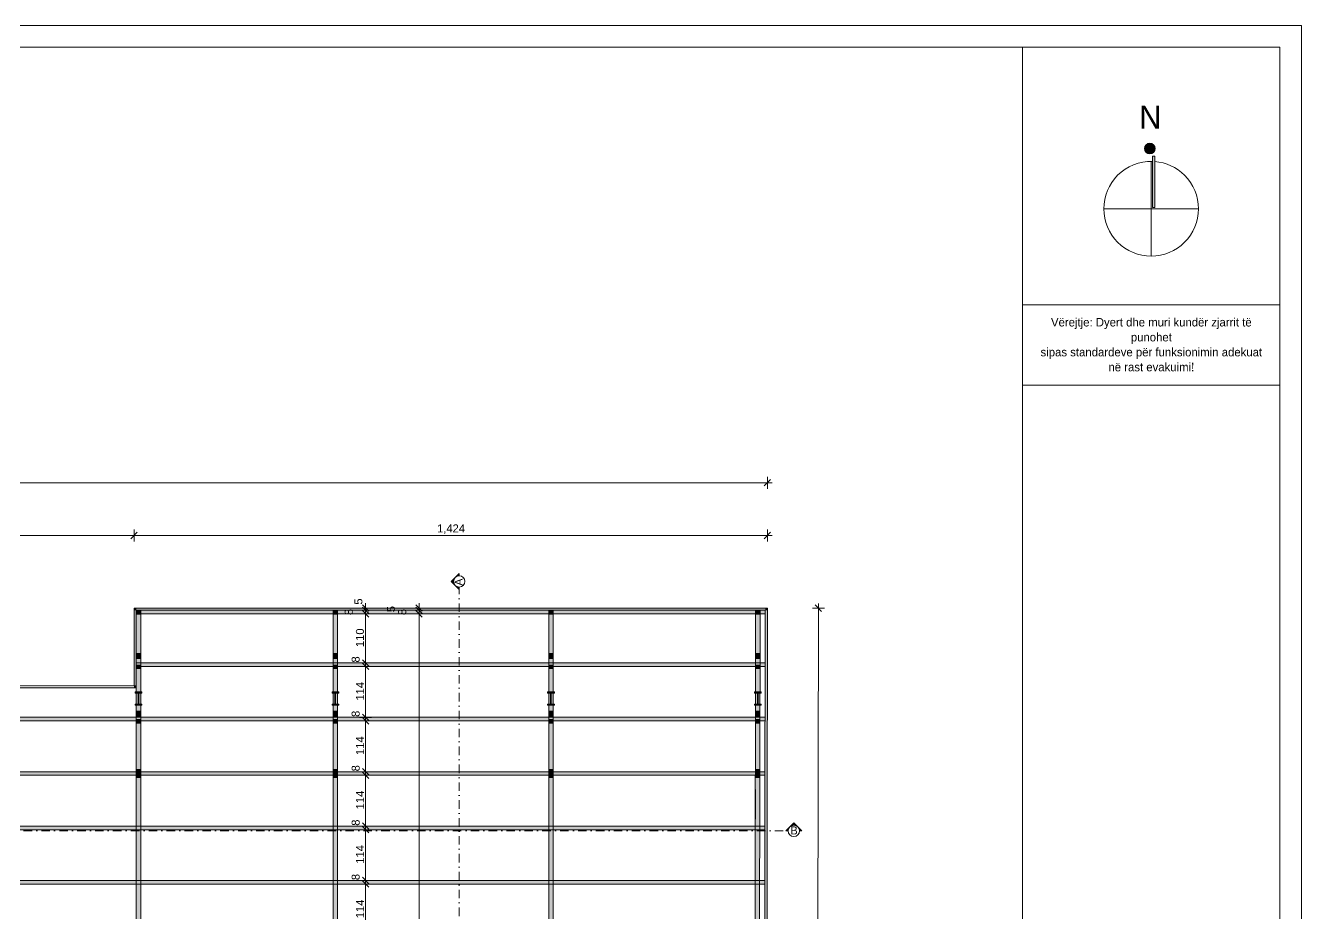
# Model space of a CAD drawing. Header units: millimetres. Extents: x 103307 to 160698, y -89732 to -49152.
# Drawn here: x 132003 to 160698, y -69116 to -49152 of the extents above; entities that cross this region are included whole.
import ezdxf

# ---------------------------------------------------------------- set-up
doc = ezdxf.new("R2010")
doc.units = ezdxf.units.MM
doc.header["$MEASUREMENT"] = 0
doc.linetypes.add('Dot & Dashed', pattern=[402.166657, 190.5, -105.833333, 0, -105.833324])
for name, color, linetype in [('02. Tabela Projekti zbatues', 7, 'Continuous'), ('A - Dimenzionimi', 7, 'Continuous'), ('A - kanalet e ventilimit', 7, 'Continuous'), ('A - Shtyllat', 7, 'Continuous'), ('Marker - Section', 7, 'Continuous'), ('Structural - Bearing', 7, 'Continuous')]:
    doc.layers.add(name, color=color, linetype=linetype)
for name, color, linetype, lineweight in [('02. Tabela Projekti zbatues_Pen_No__1', 7, 'Continuous', 5), ('02. Tabela Projekti zbatues_Pen_No__15', 214, 'Continuous', 5), ('0_Pen_No__151', 171, 'Continuous', 5), ('0_Pen_No__7', 7, 'Continuous', 5), ('A - kanalet e ventilimit_Pen_No__22', 8, 'Continuous', 5), ('A - Shtyllat_Pen_No__1', 7, 'Continuous', 5), ('Structural - Bearing_Pen_No__1', 7, 'Continuous', 5)]:
    doc.layers.add(name, color=color, linetype=linetype, lineweight=lineweight)
for name, color, linetype, lineweight, true_color in [('02. Tabela Projekti zbatues_Pen_No__168', 7, 'Continuous', 5, 0xfe847a), ('02. Tabela Projekti zbatues_Pen_No__61', 7, 'Continuous', 5, 0x6a6a6a), ('A - Dimenzionimi_Pen_No__61', 7, 'Continuous', 5, 0x6a6a6a), ('A - Dimenzionimi_Pen_No__81', 7, 'Continuous', 5, 0x6a6a6a), ('A - kanalet e ventilimit_Pen_No__82', 7, 'Continuous', 5, 0xaaaaaa), ('A - Shtyllat_Pen_No__102', 7, 'Continuous', 50, 0xcccccc), ('Marker - Section_Pen_No__48', 7, 'Continuous', 5, 0xa80f02), ('Marker - Section_Pen_No__8', 7, 'Continuous', 20, 0xa80f02), ('Structural - Bearing_Pen_No__162', 7, 'Continuous', 5, 0xaaaaaa), ('Structural - Bearing_Pen_No__61', 7, 'Continuous', 5, 0x6a6a6a)]:
    doc.layers.add(name, color=color, linetype=linetype, lineweight=lineweight, true_color=true_color)
doc.styles.add('GENERATED_STYLE_2', font='')
doc.styles.add('GENERATED_STYLE_3', font='')
doc.styles.get('GENERATED_STYLE_2').set_extended_font_data('Century Gothic')
doc.styles.get('GENERATED_STYLE_3').set_extended_font_data('Arial')
doc.dimstyles.new('GENERATED_STYLE__1', dxfattribs={"dimtxt": 180, "dimasz": 136.8, "dimexe": 0.18, "dimexo": 100000, "dimgap": 0, "dimtad": 1, "dimtih": 1, "dimtoh": 1, "dimdec": 0, "dimlfac": 0.1, "dimzin": 0, "dimdsep": 46, "dimtxsty": 'GENERATED_STYLE_3', "dimblk": 'ARROWHEAD_6', "dimblk1": 'ARROWHEAD_6', "dimblk2": 'ARROWHEAD_6', "dimcen": 0.09, "dimclrd": 256, "dimclre": 256, "dimclrt": 256, "dimadec": 0, "dimazin": 0, "dimtfac": 1, "dimtdec": 4, "dimtmove": 0, "dimatfit": 3, "dimfxl": 0, "dimtolj": 1, "dimtzin": 0, "dimarcsym": 0})
doc.dimstyles.new('GENERATED_STYLE__2', dxfattribs={"dimtxt": 180, "dimasz": 136.8, "dimexe": 0.18, "dimexo": 100000, "dimgap": 0, "dimtad": 1, "dimdec": 0, "dimlfac": 0.1, "dimzin": 0, "dimdsep": 46, "dimtxsty": 'GENERATED_STYLE_3', "dimblk": 'ARROWHEAD_6', "dimblk1": 'ARROWHEAD_6', "dimblk2": 'ARROWHEAD_6', "dimcen": 0.09, "dimclrd": 256, "dimclre": 256, "dimclrt": 256, "dimadec": 0, "dimazin": 0, "dimtfac": 1, "dimtdec": 4, "dimtmove": 0, "dimatfit": 3, "dimfxl": 0, "dimtolj": 1, "dimtzin": 0, "dimarcsym": 0})
doc.dimstyles.new('GENERATED_STYLE__4', dxfattribs={"dimtxt": 180, "dimasz": 136.8, "dimexe": 0.18, "dimexo": 100000, "dimgap": 0, "dimtad": 1, "dimdec": 0, "dimlfac": 0.1, "dimzin": 0, "dimdsep": 46, "dimtxsty": 'GENERATED_STYLE_3', "dimblk": 'ARROWHEAD_6', "dimblk1": 'ARROWHEAD_6', "dimblk2": 'ARROWHEAD_6', "dimcen": 0.09, "dimclrd": 256, "dimclre": 256, "dimclrt": 256, "dimadec": 0, "dimazin": 0, "dimtfac": 1, "dimtdec": 4, "dimtmove": 2, "dimatfit": 3, "dimfxl": 0, "dimtolj": 1, "dimtzin": 0, "dimarcsym": 0})

# ---------------------------------------------------------------- blocks, each defined once
blk = doc.blocks.new('Wall_1', base_point=(148667, -77378))
at = {"layer": 'A - kanalet e ventilimit_Pen_No__82', "linetype": 'Continuous', "lineweight": 0, "true_color": 0xe9e9e9}
for points in [[(148638, -62249), (148638, -62299), (148688, -62249)], [(148688, -62249), (148638, -62299), (148688, -62299)], [(148667, -77328), (148688, -62299), (148638, -62299), (148617, -77328)], [(148617, -77328), (148617, -77378), (148667, -77378), (148667, -77378)], [(148667, -77328), (148617, -77328), (148667, -77378)]]:
    blk.add_hatch(color=254, dxfattribs=at).paths.add_polyline_path(points)
at = {"layer": 'A - kanalet e ventilimit_Pen_No__22', "color": 8, "linetype": 'Continuous', "lineweight": 5, "flags": 128}
for points in [[(148688, -62249), (148638, -62249)], [(148667, -77378), (148688, -62249)], [(148638, -62299), (148617, -77328)], [(148667, -77378), (148617, -77378)]]:
    blk.add_lwpolyline(points, dxfattribs=at)
blk = doc.blocks.new('Wall_3', base_point=(148688, -62249))
at = {"layer": 'A - kanalet e ventilimit_Pen_No__82', "linetype": 'Continuous', "lineweight": 0, "true_color": 0xe9e9e9}
for points in [[(134444, -62299), (134494, -62299), (134444, -62249)], [(134444, -62249), (134444, -62249), (134444, -62249)], [(134444, -62249), (134444, -62249), (134494, -62299), (134494, -62249)], [(148638, -62249), (134494, -62249), (134494, -62299), (148638, -62299)]]:
    blk.add_hatch(color=254, dxfattribs=at).paths.add_polyline_path(points)
at = {"layer": 'A - kanalet e ventilimit_Pen_No__22', "color": 8, "linetype": 'Continuous', "lineweight": 5, "flags": 128}
for points in [[(134444, -62249), (134444, -62299)], [(148638, -62249), (134444, -62249)], [(134494, -62299), (148638, -62299)]]:
    blk.add_lwpolyline(points, dxfattribs=at)
blk = doc.blocks.new('Wall_4', base_point=(134444, -62249))
at = {"layer": 'A - kanalet e ventilimit_Pen_No__82', "linetype": 'Continuous', "lineweight": 0, "true_color": 0xe9e9e9}
for points in [[(134444, -62299), (134443, -63990), (134493, -63990), (134494, -62299)], [(134443, -63990), (134443, -64040), (134493, -64040)], [(134443, -63990), (134493, -64040), (134493, -63990)]]:
    blk.add_hatch(color=254, dxfattribs=at).paths.add_polyline_path(points)
at = {"layer": 'A - kanalet e ventilimit_Pen_No__22', "color": 8, "linetype": 'Continuous', "lineweight": 5, "flags": 128}
for points in [[(134444, -62299), (134443, -63990)], [(134493, -64040), (134494, -62299)], [(134493, -64040), (134443, -64040)]]:
    blk.add_lwpolyline(points, dxfattribs=at)
blk = doc.blocks.new('Wall_5', base_point=(134443, -63990))
at = {"layer": 'A - kanalet e ventilimit_Pen_No__82', "linetype": 'Continuous', "lineweight": 0, "true_color": 0xe9e9e9}
for points in [[(111979, -63995), (111978, -64045), (134443, -64040), (134443, -63990)], [(111930, -63995), (111929, -63995), (111930, -63996)]]:
    blk.add_hatch(color=254, dxfattribs=at).paths.add_polyline_path(points)
at = {"layer": 'A - kanalet e ventilimit_Pen_No__22', "color": 8, "linetype": 'Continuous', "lineweight": 5, "flags": 128}
for points in [[(134443, -63990), (111979, -63995)], [(111978, -64045), (134443, -64040)]]:
    blk.add_lwpolyline(points, dxfattribs=at)
blk = doc.blocks.new('Column_1', base_point=(134543, -64284))
at = {"layer": 'A - Shtyllat_Pen_No__102', "linetype": 'Continuous', "lineweight": 0, "true_color": 0xf1f1f1}
blk.add_hatch(color=7, dxfattribs=at).paths.add_polyline_path([(134468, -64434), (134618, -64434), (134618, -64409), (134551, -64409), (134551, -64159), (134618, -64159), (134618, -64134), (134468, -64134), (134468, -64159), (134536, -64159), (134536, -64409), (134468, -64409)])
at = {"layer": 'A - Shtyllat_Pen_No__1', "color": 7, "linetype": 'Continuous', "lineweight": 5, "flags": 128}
blk.add_lwpolyline([(134468, -64434), (134618, -64434), (134618, -64409), (134551, -64409), (134551, -64159), (134618, -64159), (134618, -64134), (134468, -64134), (134468, -64159), (134536, -64159), (134536, -64409), (134468, -64409)], close=True, dxfattribs=at)
blk = doc.blocks.new('Column_2', base_point=(138971, -64284))
at = {"layer": 'A - Shtyllat_Pen_No__102', "linetype": 'Continuous', "lineweight": 0, "true_color": 0xf1f1f1}
blk.add_hatch(color=7, dxfattribs=at).paths.add_polyline_path([(138896, -64434), (139046, -64434), (139046, -64409), (138978, -64409), (138978, -64159), (139046, -64159), (139046, -64134), (138896, -64134), (138896, -64159), (138963, -64159), (138963, -64409), (138896, -64409)])
at = {"layer": 'A - Shtyllat_Pen_No__1', "color": 7, "linetype": 'Continuous', "lineweight": 5, "flags": 128}
blk.add_lwpolyline([(138896, -64434), (139046, -64434), (139046, -64409), (138978, -64409), (138978, -64159), (139046, -64159), (139046, -64134), (138896, -64134), (138896, -64159), (138963, -64159), (138963, -64409), (138896, -64409)], close=True, dxfattribs=at)
blk = doc.blocks.new('Column_3', base_point=(143821, -64284))
at = {"layer": 'A - Shtyllat_Pen_No__102', "linetype": 'Continuous', "lineweight": 0, "true_color": 0xf1f1f1}
blk.add_hatch(color=7, dxfattribs=at).paths.add_polyline_path([(143746, -64434), (143896, -64434), (143896, -64409), (143828, -64409), (143828, -64159), (143896, -64159), (143896, -64134), (143746, -64134), (143746, -64159), (143813, -64159), (143813, -64409), (143746, -64409)])
at = {"layer": 'A - Shtyllat_Pen_No__1', "color": 7, "linetype": 'Continuous', "lineweight": 5, "flags": 128}
blk.add_lwpolyline([(143746, -64434), (143896, -64434), (143896, -64409), (143828, -64409), (143828, -64159), (143896, -64159), (143896, -64134), (143746, -64134), (143746, -64159), (143813, -64159), (143813, -64409), (143746, -64409)], close=True, dxfattribs=at)
blk = doc.blocks.new('Column_4', base_point=(148471, -64284))
at = {"layer": 'A - Shtyllat_Pen_No__102', "linetype": 'Continuous', "lineweight": 0, "true_color": 0xf1f1f1}
blk.add_hatch(color=7, dxfattribs=at).paths.add_polyline_path([(148396, -64434), (148546, -64434), (148546, -64409), (148478, -64409), (148478, -64159), (148546, -64159), (148546, -64134), (148396, -64134), (148396, -64159), (148463, -64159), (148463, -64409), (148396, -64409)])
at = {"layer": 'A - Shtyllat_Pen_No__1', "color": 7, "linetype": 'Continuous', "lineweight": 5, "flags": 128}
blk.add_lwpolyline([(148396, -64434), (148546, -64434), (148546, -64409), (148478, -64409), (148478, -64159), (148546, -64159), (148546, -64134), (148396, -64134), (148396, -64159), (148463, -64159), (148463, -64409), (148396, -64409)], close=True, dxfattribs=at)
blk = doc.blocks.new('*D25', base_point=(1146984, 83970))
at = {"layer": 'A - Dimenzionimi_Pen_No__81', "color": 251, "linetype": 'Continuous', "lineweight": 5, "true_color": 0x6a6a6a}
for p, q in [((112001, -60546), (111857, -60690)), ((111929, -60753), (111929, -60483)), ((134516, -60546), (134372, -60690)), ((134444, -60753), (134444, -60483)), ((111929, -60618), (134444, -60618))]:
    blk.add_line(p, q, dxfattribs=at)
at = {"layer": 'A - Dimenzionimi_Pen_No__61', "color": 251, "lineweight": 5, "true_color": 0x6a6a6a, "insert": (122879, -60582), "char_height": 180, "attachment_point": 7, "style": 'GENERATED_STYLE_3'}
blk.add_mtext('\\A1;{\\pql;\\fArial|b0|i0|c0|p34;2,252}', dxfattribs=at)
blk = doc.blocks.new('ARROWHEAD_6')
at = {"color": 0, "linetype": 'Continuous', "lineweight": 0}
for p, q in [((0, 0), (-1, 0)), ((-0.5, -0.5), (0.5, 0.5))]:
    blk.add_line(p, q, dxfattribs=at)
blk = doc.blocks.new('*D26', base_point=(1146984, 83970))
at = {"layer": 'A - Dimenzionimi_Pen_No__81', "color": 251, "linetype": 'Continuous', "lineweight": 5, "true_color": 0x6a6a6a}
for p, q in [((134516, -60546), (134372, -60690)), ((134444, -60753), (134444, -60483)), ((148616, -60690), (148760, -60546)), ((148688, -60753), (148688, -60483)), ((134444, -60618), (148688, -60618)), ((148688, -60618), (148796, -60618))]:
    blk.add_line(p, q, dxfattribs=at)
at = {"layer": 'A - Dimenzionimi_Pen_No__61', "color": 251, "lineweight": 5, "true_color": 0x6a6a6a, "insert": (141258, -60582), "char_height": 180, "attachment_point": 7, "style": 'GENERATED_STYLE_3'}
blk.add_mtext('\\A1;{\\pql;\\fArial|b0|i0|c0|p34;1,424}', dxfattribs=at)
blk = doc.blocks.new('*D27', base_point=(1146984, 83970))
at = {"layer": 'A - Dimenzionimi_Pen_No__81', "color": 251, "linetype": 'Continuous', "lineweight": 5, "true_color": 0x6a6a6a}
for p, q in [((111734, -59359), (111590, -59503)), ((111662, -59566), (111662, -59296)), ((148616, -59503), (148760, -59359)), ((148688, -59566), (148688, -59296)), ((111554, -59431), (111662, -59431)), ((111662, -59431), (148688, -59431)), ((148688, -59431), (148796, -59431))]:
    blk.add_line(p, q, dxfattribs=at)
at = {"layer": 'A - Dimenzionimi_Pen_No__61', "color": 251, "lineweight": 5, "true_color": 0x6a6a6a, "insert": (129867, -59395), "char_height": 180, "attachment_point": 7, "style": 'GENERATED_STYLE_3'}
blk.add_mtext('\\A1;{\\pql;\\fArial|b0|i0|c0|p34;3,703}', dxfattribs=at)
blk = doc.blocks.new('*D29', base_point=(1146984, 83970))
at = {"layer": 'A - Dimenzionimi_Pen_No__81', "color": 251, "linetype": 'Continuous', "lineweight": 5, "true_color": 0x6a6a6a}
for p, q in [((110387, -62249), (110117, -62249)), ((110324, -62321), (110180, -62177)), ((110252, -62249), (110252, -62141)), ((110252, -63995), (110252, -62249)), ((110180, -63923), (110324, -64067)), ((110387, -63995), (110117, -63995))]:
    blk.add_line(p, q, dxfattribs=at)
at = {"layer": 'A - Dimenzionimi_Pen_No__61', "color": 251, "lineweight": 5, "true_color": 0x6a6a6a, "insert": (110216, -63327), "char_height": 180, "attachment_point": 7, "rotation": 90, "style": 'GENERATED_STYLE_3'}
blk.add_mtext('\\A1;{\\pql;\\fArial|b0|i0|c0|p34;175}', dxfattribs=at)
blk = doc.blocks.new('*D30', base_point=(1146984, 83970))
at = {"layer": 'A - Dimenzionimi_Pen_No__81', "color": 251, "linetype": 'Continuous', "lineweight": 5, "true_color": 0x6a6a6a}
for p, q in [((109177, -62249), (108907, -62249)), ((109114, -62321), (108970, -62177)), ((109042, -62249), (109042, -62141)), ((109042, -77378), (109042, -62249)), ((109177, -77378), (108907, -77378)), ((108970, -77306), (109114, -77450)), ((109042, -77486), (109042, -77378))]:
    blk.add_line(p, q, dxfattribs=at)
at = {"layer": 'A - Dimenzionimi_Pen_No__61', "color": 251, "lineweight": 5, "true_color": 0x6a6a6a, "insert": (109006, -70121), "char_height": 180, "attachment_point": 7, "rotation": 90, "style": 'GENERATED_STYLE_3'}
blk.add_mtext('\\A1;{\\pql;\\fArial|b0|i0|c0|p34;1,513}', dxfattribs=at)
blk = doc.blocks.new('*D32', base_point=(1146984, 83970))
at = {"layer": 'A - Dimenzionimi_Pen_No__81', "color": 251, "linetype": 'Continuous', "lineweight": 5, "true_color": 0x6a6a6a}
for p, q in [((149698, -62251), (149968, -62251)), ((149905, -62323), (149761, -62179)), ((149833, -62251), (149812, -77379)), ((149833, -62143), (149833, -62251)), ((149677, -77379), (149947, -77379)), ((149740, -77307), (149884, -77451)), ((149812, -77379), (149812, -77487))]:
    blk.add_line(p, q, dxfattribs=at)
at = {"layer": 'A - Dimenzionimi_Pen_No__61', "color": 251, "lineweight": 5, "true_color": 0x6a6a6a, "insert": (149786, -70123), "char_height": 180, "attachment_point": 7, "rotation": 89.919, "style": 'GENERATED_STYLE_3'}
blk.add_mtext('\\A1;{\\pql;\\fArial|b0|i0|c0|p34;1,513}', dxfattribs=at)
blk = doc.blocks.new('Beam_1', base_point=(148502, -77078))
at = {"layer": 'Structural - Bearing_Pen_No__162', "linetype": 'Continuous', "lineweight": 5, "true_color": 0xaaaaaa}
for points in [[(148423, -62399), (148523, -62399), (148523, -62299), (148423, -62299)], [(148522, -63260), (148422, -63260), (148422, -63396), (148522, -63397)], [(148521, -63522), (148421, -63522), (148421, -63622), (148521, -63622)], [(148520, -64556), (148420, -64556), (148420, -64698), (148520, -64698)], [(148520, -64745), (148420, -64745), (148420, -64845), (148520, -64845)], [(148518, -65865), (148418, -65865), (148418, -66069), (148518, -66069)], [(148517, -66326), (148417, -66326), (148415, -67673), (148515, -67673)]]:
    blk.add_hatch(color=253, dxfattribs=at).paths.add_polyline_path(points)
at = {"layer": 'Structural - Bearing_Pen_No__61', "linetype": 'Continuous', "lineweight": 0, "true_color": 0xb3b3b3}
blk.add_hatch(color=253, dxfattribs=at).paths.add_polyline_path([(148502, -77328), (148523, -62299), (148423, -62299), (148402, -77327)])
at = {"layer": 'Structural - Bearing_Pen_No__1', "color": 7, "linetype": 'Continuous', "lineweight": 5}
for p, q in [((148423, -62299), (148402, -77327)), ((148523, -62299), (148423, -62299)), ((148423, -62299), (148423, -62399)), ((148523, -62299), (148423, -62299)), ((148523, -62299), (148502, -77328)), ((148523, -62299), (148523, -62399)), ((148422, -63260), (148422, -63396)), ((148522, -63260), (148522, -63397)), ((148421, -63522), (148421, -63622)), ((148521, -63522), (148521, -63622)), ((148420, -64556), (148420, -64698)), ((148520, -64556), (148520, -64698)), ((148420, -64745), (148420, -64845)), ((148520, -64745), (148520, -64845)), ((148418, -65865), (148418, -66069)), ((148518, -65865), (148518, -66069)), ((148417, -66326), (148415, -67673)), ((148517, -66326), (148515, -67673)), ((148502, -77328), (148402, -77327))]:
    blk.add_line(p, q, dxfattribs=at)
at = {"layer": 'Structural - Bearing_Pen_No__1', "color": 7, "linetype": 'Dot & Dashed', "lineweight": 5}
blk.add_line((148502, -77078), (148402, -77077), dxfattribs=at)
blk = doc.blocks.new('Beam_2', base_point=(143871, -77078))
at = {"layer": 'Structural - Bearing_Pen_No__162', "linetype": 'Continuous', "lineweight": 5, "true_color": 0xaaaaaa}
for points in [[(143871, -62299), (143771, -62299), (143771, -62399), (143871, -62399)], [(143871, -63260), (143771, -63260), (143771, -63397), (143871, -63397)], [(143871, -63522), (143771, -63522), (143771, -63622), (143871, -63622)], [(143871, -64556), (143771, -64556), (143771, -64698), (143871, -64698)], [(143871, -64745), (143771, -64745), (143771, -64845), (143871, -64845)], [(143871, -65865), (143771, -65865), (143771, -66069), (143871, -66069)], [(143871, -66326), (143771, -66326), (143771, -67673), (143871, -67673)]]:
    blk.add_hatch(color=253, dxfattribs=at).paths.add_polyline_path(points)
at = {"layer": 'Structural - Bearing_Pen_No__61', "linetype": 'Continuous', "lineweight": 0, "true_color": 0xb3b3b3}
blk.add_hatch(color=253, dxfattribs=at).paths.add_polyline_path([(143871, -77328), (143871, -62299), (143771, -62299), (143771, -77328)])
at = {"layer": 'Structural - Bearing_Pen_No__1', "color": 7, "linetype": 'Continuous', "lineweight": 5}
for p, q in [((143871, -62299), (143771, -62299)), ((143771, -62299), (143771, -77328)), ((143771, -62299), (143771, -62399)), ((143871, -62299), (143871, -77328)), ((143871, -62299), (143871, -62399)), ((143771, -63260), (143771, -63397)), ((143871, -63260), (143871, -63397)), ((143771, -63522), (143771, -63622)), ((143871, -63522), (143871, -63622)), ((143771, -64556), (143771, -64698)), ((143871, -64556), (143871, -64698)), ((143771, -64745), (143771, -64845)), ((143871, -64745), (143871, -64845)), ((143771, -65865), (143771, -66069)), ((143871, -65865), (143871, -66069)), ((143771, -66326), (143771, -67673)), ((143871, -66326), (143871, -67673)), ((143871, -77328), (143771, -77328))]:
    blk.add_line(p, q, dxfattribs=at)
at = {"layer": 'Structural - Bearing_Pen_No__1', "color": 7, "linetype": 'Dot & Dashed', "lineweight": 5}
blk.add_line((143871, -77078), (143771, -77078), dxfattribs=at)
blk = doc.blocks.new('Beam_3', base_point=(139021, -77078))
at = {"layer": 'Structural - Bearing_Pen_No__162', "linetype": 'Continuous', "lineweight": 5, "true_color": 0xaaaaaa}
for points in [[(139021, -62299), (138921, -62299), (138921, -62399), (139021, -62399)], [(139021, -63260), (138921, -63260), (138921, -63397), (139021, -63397)], [(139021, -63522), (138921, -63522), (138921, -63622), (139021, -63622)], [(139021, -64556), (138921, -64556), (138921, -64698), (139021, -64698)], [(139021, -64745), (138921, -64745), (138921, -64845), (139021, -64845)], [(139021, -65865), (138921, -65865), (138921, -66069), (139021, -66069)], [(139021, -66326), (138921, -66326), (138921, -67673), (139021, -67673)]]:
    blk.add_hatch(color=253, dxfattribs=at).paths.add_polyline_path(points)
at = {"layer": 'Structural - Bearing_Pen_No__61', "linetype": 'Continuous', "lineweight": 0, "true_color": 0xb3b3b3}
blk.add_hatch(color=253, dxfattribs=at).paths.add_polyline_path([(139021, -77328), (139021, -62299), (138921, -62299), (138921, -77328)])
at = {"layer": 'Structural - Bearing_Pen_No__1', "color": 7, "linetype": 'Continuous', "lineweight": 5}
for p, q in [((139021, -62299), (138921, -62299)), ((138921, -62299), (138921, -77328)), ((138921, -62299), (138921, -62399)), ((139021, -62299), (139021, -77328)), ((139021, -62299), (139021, -62399)), ((138921, -63260), (138921, -63397)), ((139021, -63260), (139021, -63397)), ((138921, -63522), (138921, -63622)), ((139021, -63522), (139021, -63622)), ((138921, -64556), (138921, -64698)), ((139021, -64556), (139021, -64698)), ((138921, -64745), (138921, -64845)), ((139021, -64745), (139021, -64845)), ((138921, -65865), (138921, -66069)), ((139021, -65865), (139021, -66069)), ((138921, -66326), (138921, -67673)), ((139021, -66326), (139021, -67673)), ((139021, -77328), (138921, -77328))]:
    blk.add_line(p, q, dxfattribs=at)
at = {"layer": 'Structural - Bearing_Pen_No__1', "color": 7, "linetype": 'Dot & Dashed', "lineweight": 5}
blk.add_line((139021, -77078), (138921, -77078), dxfattribs=at)
blk = doc.blocks.new('Beam_4', base_point=(134593, -77078))
at = {"layer": 'Structural - Bearing_Pen_No__162', "linetype": 'Continuous', "lineweight": 5, "true_color": 0xaaaaaa}
for points in [[(134494, -62299), (134494, -62399), (134593, -62399), (134593, -62299)], [(134494, -63260), (134494, -63397), (134593, -63397), (134593, -63260)], [(134494, -63522), (134494, -63622), (134593, -63622), (134593, -63522)], [(134593, -64556), (134493, -64556), (134493, -64698), (134593, -64698)], [(134593, -64745), (134493, -64745), (134493, -64845), (134593, -64845)], [(134593, -65865), (134493, -65865), (134493, -66069), (134593, -66069)], [(134593, -66326), (134493, -66326), (134493, -67673), (134593, -67673)]]:
    blk.add_hatch(color=253, dxfattribs=at).paths.add_polyline_path(points)
at = {"layer": 'Structural - Bearing_Pen_No__61', "linetype": 'Continuous', "lineweight": 0, "true_color": 0xb3b3b3}
blk.add_hatch(color=253, dxfattribs=at).paths.add_polyline_path([(134593, -77328), (134593, -62299), (134493, -62299), (134493, -77328)])
at = {"layer": 'Structural - Bearing_Pen_No__1', "color": 7, "linetype": 'Continuous', "lineweight": 5}
for p, q in [((134593, -62299), (134493, -62299)), ((134493, -62299), (134493, -77328)), ((134494, -62299), (134494, -62399)), ((134593, -62299), (134593, -77328)), ((134593, -62299), (134593, -62399)), ((134494, -63260), (134494, -63397)), ((134593, -63260), (134593, -63397)), ((134494, -63522), (134494, -63622)), ((134593, -63522), (134593, -63622)), ((134493, -64556), (134493, -64698)), ((134593, -64556), (134593, -64698)), ((134493, -64745), (134493, -64845)), ((134593, -64745), (134593, -64845)), ((134493, -65865), (134493, -66069)), ((134593, -65865), (134593, -66069)), ((134493, -66326), (134493, -67673)), ((134593, -66326), (134593, -67673)), ((134593, -77328), (134493, -77328))]:
    blk.add_line(p, q, dxfattribs=at)
at = {"layer": 'Structural - Bearing_Pen_No__1', "color": 7, "linetype": 'Dot & Dashed', "lineweight": 5}
blk.add_line((134593, -77078), (134493, -77078), dxfattribs=at)
blk = doc.blocks.new('*D77', base_point=(1146984, 83970))
at = {"layer": 'A - Dimenzionimi_Pen_No__81', "color": 251, "linetype": 'Continuous', "lineweight": 5, "true_color": 0x6a6a6a}
for p, q in [((139787, -68455), (139517, -68455)), ((139580, -68383), (139724, -68527)), ((139652, -69599), (139652, -68455)), ((139787, -69599), (139517, -69599)), ((139580, -69527), (139724, -69671))]:
    blk.add_line(p, q, dxfattribs=at)
at = {"layer": 'A - Dimenzionimi_Pen_No__61', "color": 251, "lineweight": 5, "true_color": 0x6a6a6a, "char_height": 180, "attachment_point": 7, "rotation": 90, "style": 'GENERATED_STYLE_3'}
for s, insert in [('\\A1;{\\pql;\\fArial|b0|i0|c0|p34;114}', (139616, -69223)), ('\\A1;{\\pql;\\fArial|b0|i0|c0|p34;8}', (139519, -69590))]:
    blk.add_mtext(s, dxfattribs=dict(at, insert=insert))
blk = doc.blocks.new('*D78', base_point=(1146984, 83970))
at = {"layer": 'A - Dimenzionimi_Pen_No__81', "color": 251, "linetype": 'Continuous', "lineweight": 5, "true_color": 0x6a6a6a}
for p, q in [((139787, -68375), (139517, -68375)), ((139787, -68455), (139517, -68455)), ((139580, -68303), (139724, -68447)), ((139580, -68383), (139724, -68527)), ((139652, -68455), (139652, -68375))]:
    blk.add_line(p, q, dxfattribs=at)
blk = doc.blocks.new('*D79', base_point=(1146984, 83970))
at = {"layer": 'A - Dimenzionimi_Pen_No__81', "color": 251, "linetype": 'Continuous', "lineweight": 5, "true_color": 0x6a6a6a}
for p, q in [((139787, -67232), (139517, -67232)), ((139580, -67160), (139724, -67304)), ((139652, -68375), (139652, -67232)), ((139787, -68375), (139517, -68375)), ((139580, -68303), (139724, -68447))]:
    blk.add_line(p, q, dxfattribs=at)
at = {"layer": 'A - Dimenzionimi_Pen_No__61', "color": 251, "lineweight": 5, "true_color": 0x6a6a6a, "char_height": 180, "attachment_point": 7, "rotation": 90, "style": 'GENERATED_STYLE_3'}
for s, insert in [('\\A1;{\\pql;\\fArial|b0|i0|c0|p34;114}', (139616, -67999)), ('\\A1;{\\pql;\\fArial|b0|i0|c0|p34;8}', (139519, -68367))]:
    blk.add_mtext(s, dxfattribs=dict(at, insert=insert))
blk = doc.blocks.new('*D80', base_point=(1146984, 83970))
at = {"layer": 'A - Dimenzionimi_Pen_No__81', "color": 251, "linetype": 'Continuous', "lineweight": 5, "true_color": 0x6a6a6a}
for p, q in [((139580, -67080), (139724, -67224)), ((139787, -67152), (139517, -67152)), ((139787, -67232), (139517, -67232)), ((139580, -67160), (139724, -67304)), ((139652, -67232), (139652, -67152))]:
    blk.add_line(p, q, dxfattribs=at)
blk = doc.blocks.new('*D81', base_point=(1146984, 83970))
at = {"layer": 'A - Dimenzionimi_Pen_No__81', "color": 251, "linetype": 'Continuous', "lineweight": 5, "true_color": 0x6a6a6a}
for p, q in [((139580, -65937), (139724, -66081)), ((139787, -66009), (139517, -66009)), ((139652, -67152), (139652, -66009)), ((139580, -67080), (139724, -67224)), ((139787, -67152), (139517, -67152))]:
    blk.add_line(p, q, dxfattribs=at)
at = {"layer": 'A - Dimenzionimi_Pen_No__61', "color": 251, "lineweight": 5, "true_color": 0x6a6a6a, "char_height": 180, "attachment_point": 7, "rotation": 90, "style": 'GENERATED_STYLE_3'}
for s, insert in [('\\A1;{\\pql;\\fArial|b0|i0|c0|p34;114}', (139616, -66776)), ('\\A1;{\\pql;\\fArial|b0|i0|c0|p34;8}', (139519, -67144))]:
    blk.add_mtext(s, dxfattribs=dict(at, insert=insert))
blk = doc.blocks.new('*D82', base_point=(1146984, 83970))
at = {"layer": 'A - Dimenzionimi_Pen_No__81', "color": 251, "linetype": 'Continuous', "lineweight": 5, "true_color": 0x6a6a6a}
for p, q in [((139787, -65929), (139517, -65929)), ((139580, -65857), (139724, -66001)), ((139580, -65937), (139724, -66081)), ((139652, -66009), (139652, -65929)), ((139787, -66009), (139517, -66009))]:
    blk.add_line(p, q, dxfattribs=at)
blk = doc.blocks.new('*D83', base_point=(1146984, 83970))
at = {"layer": 'A - Dimenzionimi_Pen_No__81', "color": 251, "linetype": 'Continuous', "lineweight": 5, "true_color": 0x6a6a6a}
for p, q in [((139787, -64785), (139517, -64785)), ((139580, -64713), (139724, -64857)), ((139652, -65929), (139652, -64785)), ((139787, -65929), (139517, -65929)), ((139580, -65857), (139724, -66001))]:
    blk.add_line(p, q, dxfattribs=at)
at = {"layer": 'A - Dimenzionimi_Pen_No__61', "color": 251, "lineweight": 5, "true_color": 0x6a6a6a, "char_height": 180, "attachment_point": 7, "rotation": 90, "style": 'GENERATED_STYLE_3'}
for s, insert in [('\\A1;{\\pql;\\fArial|b0|i0|c0|p34;114}', (139616, -65553)), ('\\A1;{\\pql;\\fArial|b0|i0|c0|p34;8}', (139519, -65921))]:
    blk.add_mtext(s, dxfattribs=dict(at, insert=insert))
blk = doc.blocks.new('*D84', base_point=(1146984, 83970))
at = {"layer": 'A - Dimenzionimi_Pen_No__81', "color": 251, "linetype": 'Continuous', "lineweight": 5, "true_color": 0x6a6a6a}
for p, q in [((139787, -64706), (139517, -64706)), ((139787, -64785), (139517, -64785)), ((139580, -64634), (139724, -64778)), ((139580, -64713), (139724, -64857)), ((139652, -64785), (139652, -64706))]:
    blk.add_line(p, q, dxfattribs=at)
blk = doc.blocks.new('*D85', base_point=(1146984, 83970))
at = {"layer": 'A - Dimenzionimi_Pen_No__81', "color": 251, "linetype": 'Continuous', "lineweight": 5, "true_color": 0x6a6a6a}
for p, q in [((139787, -63562), (139517, -63562)), ((139580, -63490), (139724, -63634)), ((139652, -64706), (139652, -63562)), ((139787, -64706), (139517, -64706)), ((139580, -64634), (139724, -64778))]:
    blk.add_line(p, q, dxfattribs=at)
at = {"layer": 'A - Dimenzionimi_Pen_No__61', "color": 251, "lineweight": 5, "true_color": 0x6a6a6a, "char_height": 180, "attachment_point": 7, "rotation": 90, "style": 'GENERATED_STYLE_3'}
for s, insert in [('\\A1;{\\pql;\\fArial|b0|i0|c0|p34;114}', (139616, -64330)), ('\\A1;{\\pql;\\fArial|b0|i0|c0|p34;8}', (139519, -64697))]:
    blk.add_mtext(s, dxfattribs=dict(at, insert=insert))
blk = doc.blocks.new('*D86', base_point=(1146984, 83970))
at = {"layer": 'A - Dimenzionimi_Pen_No__81', "color": 251, "linetype": 'Continuous', "lineweight": 5, "true_color": 0x6a6a6a}
for p, q in [((139580, -63410), (139724, -63554)), ((139787, -63482), (139517, -63482)), ((139787, -63562), (139517, -63562)), ((139580, -63490), (139724, -63634)), ((139652, -63562), (139652, -63482))]:
    blk.add_line(p, q, dxfattribs=at)
blk = doc.blocks.new('*D87', base_point=(1146984, 83970))
at = {"layer": 'A - Dimenzionimi_Pen_No__81', "color": 251, "linetype": 'Continuous', "lineweight": 5, "true_color": 0x6a6a6a}
for p, q in [((139787, -62379), (139517, -62379)), ((139580, -62307), (139724, -62451)), ((139652, -63482), (139652, -62379)), ((139580, -63410), (139724, -63554)), ((139787, -63482), (139517, -63482))]:
    blk.add_line(p, q, dxfattribs=at)
at = {"layer": 'A - Dimenzionimi_Pen_No__61', "color": 251, "lineweight": 5, "true_color": 0x6a6a6a, "char_height": 180, "attachment_point": 7, "rotation": 90, "style": 'GENERATED_STYLE_3'}
for s, insert in [('\\A1;{\\pql;\\fArial|b0|i0|c0|p34;8}', (139364, -62407)), ('\\A1;{\\pql;\\fArial|b0|i0|c0|p34;110}', (139616, -63126)), ('\\A1;{\\pql;\\fArial|b0|i0|c0|p34;8}', (139519, -63474))]:
    blk.add_mtext(s, dxfattribs=dict(at, insert=insert))
blk = doc.blocks.new('*D88', base_point=(1146984, 83970))
at = {"layer": 'A - Dimenzionimi_Pen_No__81', "color": 251, "linetype": 'Continuous', "lineweight": 5, "true_color": 0x6a6a6a}
for p, q in [((139580, -62177), (139724, -62321)), ((139724, -62371), (139580, -62227)), ((139787, -62299), (139517, -62299)), ((139787, -62379), (139517, -62379)), ((139580, -62307), (139724, -62451)), ((139652, -62379), (139652, -62299))]:
    blk.add_line(p, q, dxfattribs=at)
blk = doc.blocks.new('*D89', base_point=(1146984, 83970))
at = {"layer": 'A - Dimenzionimi_Pen_No__81', "color": 251, "linetype": 'Continuous', "lineweight": 5, "true_color": 0x6a6a6a}
for p, q in [((139787, -62249), (139517, -62249)), ((139580, -62177), (139724, -62321)), ((139724, -62371), (139580, -62227)), ((139652, -62249), (139652, -62141)), ((139652, -62299), (139652, -62249)), ((139787, -62299), (139517, -62299))]:
    blk.add_line(p, q, dxfattribs=at)
at = {"layer": 'A - Dimenzionimi_Pen_No__61', "color": 251, "lineweight": 5, "true_color": 0x6a6a6a, "insert": (139581, -62173), "char_height": 180, "attachment_point": 7, "rotation": 90, "style": 'GENERATED_STYLE_3'}
blk.add_mtext('\\A1;{\\pql;\\fArial|b0|i0|c0|p34;5}', dxfattribs=at)
blk = doc.blocks.new('*D91', base_point=(1146984, 83970))
at = {"layer": 'A - Dimenzionimi_Pen_No__81', "color": 251, "linetype": 'Continuous', "lineweight": 5, "true_color": 0x6a6a6a}
for p, q in [((140989, -62379), (140719, -62379)), ((140782, -62307), (140926, -62451)), ((140854, -77328), (140854, -62379)), ((140989, -77328), (140719, -77328)), ((140782, -77256), (140926, -77400)), ((140926, -77450), (140782, -77306))]:
    blk.add_line(p, q, dxfattribs=at)
at = {"layer": 'A - Dimenzionimi_Pen_No__61', "color": 251, "lineweight": 5, "true_color": 0x6a6a6a, "char_height": 180, "attachment_point": 7, "rotation": 90, "style": 'GENERATED_STYLE_3'}
for s, insert in [('\\A1;{\\pql;\\fArial|b0|i0|c0|p34;8}', (140566, -62407)), ('\\A1;{\\pql;\\fArial|b0|i0|c0|p34;1,495}', (140818, -70161))]:
    blk.add_mtext(s, dxfattribs=dict(at, insert=insert))
blk = doc.blocks.new('*D92', base_point=(1146984, 83970))
at = {"layer": 'A - Dimenzionimi_Pen_No__81', "color": 251, "linetype": 'Continuous', "lineweight": 5, "true_color": 0x6a6a6a}
for p, q in [((140782, -62177), (140926, -62321)), ((140926, -62371), (140782, -62227)), ((140989, -62299), (140719, -62299)), ((140989, -62379), (140719, -62379)), ((140782, -62307), (140926, -62451)), ((140854, -62379), (140854, -62299))]:
    blk.add_line(p, q, dxfattribs=at)
at = {"layer": 'A - Dimenzionimi_Pen_No__61', "color": 251, "lineweight": 5, "true_color": 0x6a6a6a, "insert": (140314, -62342), "char_height": 180, "attachment_point": 7, "rotation": 90, "style": 'GENERATED_STYLE_3'}
blk.add_mtext('\\A1;{\\pql;\\fArial|b0|i0|c0|p34;5}', dxfattribs=at)
blk = doc.blocks.new('*D93', base_point=(1146984, 83970))
at = {"layer": 'A - Dimenzionimi_Pen_No__81', "color": 251, "linetype": 'Continuous', "lineweight": 5, "true_color": 0x6a6a6a}
for p, q in [((140989, -62249), (140719, -62249)), ((140782, -62177), (140926, -62321)), ((140926, -62371), (140782, -62227)), ((140854, -62249), (140854, -62141)), ((140854, -62299), (140854, -62249)), ((140989, -62299), (140719, -62299))]:
    blk.add_line(p, q, dxfattribs=at)
blk = doc.blocks.new('Cutting Plane_1', base_point=(141758, -77803))
at = {"layer": 'Marker - Section_Pen_No__48', "linetype": 'Continuous', "lineweight": 5, "true_color": 0xa80f02}
for points in [[(141668, -61559), (141578, -61649), (141668, -61739, -0.414214)], [(141758, -61469), (141668, -61559, -0.198912), (141758, -61522)], [(141758, -61829), (141758, -61776, -0.198912), (141668, -61739)], [(141668, -77893, -0.414214), (141668, -77713), (141578, -77803)], [(141758, -77623), (141668, -77713, -0.198912), (141758, -77676)], [(141758, -77983), (141758, -77931, -0.198912), (141668, -77893)]]:
    blk.add_hatch(color=14, dxfattribs=at).paths.add_polyline_path(points)
at = {"layer": 'Marker - Section_Pen_No__48', "color": 14, "linetype": 'Continuous', "lineweight": 5, "true_color": 0xa80f02, "flags": 128}
for points in [[(141668, -61559, 0.414214), (141668, -61739), (141578, -61649)], [(141758, -61469), (141758, -61522, 0.198912), (141668, -61559)], [(141758, -61829), (141758, -61776, -0.198912), (141668, -61739)], [(141668, -77893, -0.414214), (141668, -77713), (141578, -77803)], [(141758, -77623), (141758, -77676, 0.198912), (141668, -77713)], [(141758, -77983), (141758, -77931, -0.198912), (141668, -77893)]]:
    blk.add_lwpolyline(points, format="xyb", close=True, dxfattribs=at)
at = {"layer": 'Marker - Section_Pen_No__48', "color": 14, "linetype": 'Continuous', "lineweight": 5, "true_color": 0xa80f02}
for centre in [(141758, -61649), (141758, -77803)]:
    blk.add_circle(centre, 127, dxfattribs=at)
at = {"layer": 'Marker - Section_Pen_No__8', "color": 14, "linetype": 'Dot & Dashed', "lineweight": 20, "true_color": 0xa80f02}
blk.add_line((141758, -77623), (141758, -61829), dxfattribs=at)
at = {"layer": 'Marker - Section_Pen_No__48', "color": 14, "lineweight": 5, "true_color": 0xa80f02, "char_height": 180, "rotation": 90, "style": 'GENERATED_STYLE_2'}
for s, insert, attachment_point in [('\\A1;{\\pql;\\pt0;\\fCentury Gothic|b0|i0|c0|p34;A}', (141837, -61745), 7), ('\\A1;{\\pqr;\\pt0;\\fCentury Gothic|b0|i0|c0|p34;A}', (141837, -77708), 9)]:
    blk.add_mtext(s, dxfattribs=dict(at, insert=insert, attachment_point=attachment_point))
blk = doc.blocks.new('Cutting Plane_2', base_point=(111263, -67259))
at = {"layer": 'Marker - Section_Pen_No__48', "linetype": 'Continuous', "lineweight": 5, "true_color": 0xa80f02}
for points in [[(149371, -67169), (149281, -67079), (149191, -67169, -0.414214)], [(149101, -67259), (149154, -67259, -0.198912), (149191, -67169)], [(149461, -67259), (149371, -67169, -0.198912), (149408, -67259)]]:
    blk.add_hatch(color=14, dxfattribs=at).paths.add_polyline_path(points)
at = {"layer": 'Marker - Section_Pen_No__48', "color": 14, "linetype": 'Continuous', "lineweight": 5, "true_color": 0xa80f02, "flags": 128}
for points in [[(149371, -67169, 0.414214), (149191, -67169), (149281, -67079)], [(149101, -67259), (149154, -67259, -0.198912), (149191, -67169)], [(149461, -67259), (149408, -67259, 0.198912), (149371, -67169)]]:
    blk.add_lwpolyline(points, format="xyb", close=True, dxfattribs=at)
at = {"layer": 'Marker - Section_Pen_No__48', "color": 14, "linetype": 'Continuous', "lineweight": 5, "true_color": 0xa80f02}
blk.add_circle((149281, -67259), 127, dxfattribs=at)
at = {"layer": 'Marker - Section_Pen_No__8', "color": 14, "linetype": 'Dot & Dashed', "lineweight": 20, "true_color": 0xa80f02}
blk.add_line((111443, -67259), (149101, -67259), dxfattribs=at)
at = {"layer": 'Marker - Section_Pen_No__48', "color": 14, "lineweight": 5, "true_color": 0xa80f02, "insert": (149208, -67339), "char_height": 180, "attachment_point": 7, "style": 'GENERATED_STYLE_2'}
blk.add_mtext('\\A1;{\\pql;\\pt0;\\fCentury Gothic|b0|i0|c0|p34;B}', dxfattribs=at)

msp = doc.modelspace()

# ---------------------------------------------------------------- hatches: boundary and pattern name
at = {"layer": '02. Tabela Projekti zbatues', "linetype": 'Continuous', "lineweight": 0, "true_color": 0x4c004c}
for points in [[(157373.2, -52002.9), (157399.4, -51963.6), (157408.3, -51917.7), (157399.5, -51871.2), (157373.4, -51832.1), (157334.2, -51806), (157287.7, -51797.2), (157241.8, -51806.1), (157202.6, -51832.4), (157176.4, -51871.6), (157167.4, -51917.5), (157176.7, -51963.6), (157202.8, -52002.8), (157242, -52028.8), (157288, -52038.1), (157333.9, -52029.1)], [(157346.2, -53243.4), (157398.4, -53243.2), (157398, -52085.8), (157345.8, -52086)]]:
    msp.add_hatch(color=218, dxfattribs=at).paths.add_polyline_path(points)
at = {"layer": '0_Pen_No__151', "linetype": 'Continuous', "lineweight": 0, "true_color": 0xdfdfff}
for points in [[(148638, -62299.1), (134493.9, -62299.1), (134493.9, -62378.9), (148637.8, -62378.9)], [(148636.3, -63482.4), (134493.5, -63482.4), (134493.5, -63562.2), (148636.2, -63562.2)], [(148634.6, -64705.6), (111963.2, -64705.6), (111963.2, -64785.4), (148634.4, -64785.4)], [(148632.8, -65928.8), (111938.8, -65928.8), (111938.8, -66008.6), (148632.7, -66008.6)], [(148631.1, -67152), (111914.4, -67152), (111914.4, -67231.8), (148631, -67231.8)], [(148629.4, -68375.2), (111890, -68375.2), (111890, -68455), (148629.3, -68455)]]:
    msp.add_hatch(color=254, dxfattribs=at).paths.add_polyline_path(points)

# ---------------------------------------------------------------- linework, layer by layer
at = {"layer": '02. Tabela Projekti zbatues_Pen_No__1', "color": 7, "linetype": 'Continuous', "lineweight": 5}
for points in [[(103306.9, -49151.7), (160698.4, -49151.7), (160698.4, -89731.6), (103306.9, -89731.6)], [(160215.3, -89248.5), (105722.4, -89248.5), (105722.4, -49634.8), (160215.3, -49634.8)]]:
    msp.add_lwpolyline(points, close=True, dxfattribs=at)
at = {"layer": '02. Tabela Projekti zbatues_Pen_No__15', "color": 214, "linetype": 'Continuous', "lineweight": 5}
for points in [[(157176.4, -51871.6), (157167.4, -51917.5)], [(157167.4, -51917.5), (157176.7, -51963.6)], [(157202.6, -51832.4), (157176.4, -51871.6)], [(157241.8, -51806.1), (157202.6, -51832.4)], [(157287.7, -51797.2), (157241.8, -51806.1)], [(157334.2, -51806), (157287.7, -51797.2)], [(157373.4, -51832.1), (157334.2, -51806)], [(157399.5, -51871.2), (157373.4, -51832.1)], [(157399.4, -51963.6), (157408.3, -51917.7)], [(157408.3, -51917.7), (157399.5, -51871.2)], [(157176.7, -51963.6), (157202.8, -52002.8)], [(157202.8, -52002.8), (157242, -52028.8)], [(157242, -52028.8), (157288, -52038.1)], [(157288, -52038.1), (157333.9, -52029.1)], [(157333.9, -52029.1), (157373.2, -52002.9)], [(157345.8, -52086), (157398, -52085.8)], [(157346.2, -53243.4), (157345.8, -52086)], [(157373.2, -52002.9), (157399.4, -51963.6)], [(157398, -52085.8), (157398.4, -53243.2)], [(157398.4, -53243.2), (157346.2, -53243.4)]]:
    msp.add_lwpolyline(points, dxfattribs=at)
at = {"layer": '02. Tabela Projekti zbatues_Pen_No__61', "color": 251, "linetype": 'Continuous', "lineweight": 5, "true_color": 0x6a6a6a}
for points in [[(154428, -81969.2), (154428, -49634.8)], [(154428, -52362.7), (154428, -49903.1)], [(157317.1, -52207), (157317.6, -54337.4)], [(158382.6, -53272), (156252.1, -53272.5)], [(154428, -55430.4), (160215.3, -55430.4)], [(160215.3, -57241), (154428, -57241)]]:
    msp.add_lwpolyline(points, dxfattribs=at)
msp.add_lwpolyline([(157398, -52210.1, -0.1794544), (158070.3, -52518.8, -0.4142136), (158071, -54025.1, -0.4142136), (156564.4, -54025.6, -0.4142136), (156564.1, -52518.9, -0.2058439), (157346, -52207.3)], format="xyb", dxfattribs=at)
at = {"layer": '0_Pen_No__7', "color": 7, "linetype": 'Continuous', "lineweight": 5, "flags": 128}
for points in [[(148638, -62299.1), (134493.9, -62299.1), (134493.9, -62378.9), (148637.8, -62378.9)], [(148636.3, -63482.4), (134493.5, -63482.4), (134493.5, -63562.2), (148636.2, -63562.2)], [(148634.6, -64705.6), (111963.2, -64705.6), (111963.2, -64785.4), (148634.4, -64785.4)], [(148632.8, -65928.8), (111938.8, -65928.8), (111938.8, -66008.6), (148632.7, -66008.6)], [(148631.1, -67152), (111914.4, -67152), (111914.4, -67231.8), (148631, -67231.8)], [(148629.4, -68375.2), (111890, -68375.2), (111890, -68455), (148629.3, -68455)]]:
    msp.add_lwpolyline(points, close=True, dxfattribs=at)

# ---------------------------------------------------------------- block references
at = {"layer": 'A - kanalet e ventilimit', "color": 8, "lineweight": 5}
for name, p in [('Wall_3', (148688, -62249.1)), ('Wall_1', (148666.6, -77377.7)), ('Wall_4', (134443.9, -62249.1)), ('Wall_5', (134443.4, -63990))]:
    msp.add_blockref(name, p, dxfattribs=at)
at = {"layer": 'A - Shtyllat', "color": 8, "lineweight": 5}
for name, p in [('Column_1', (134543.4, -64283.8)), ('Column_2', (138970.5, -64283.8)), ('Column_3', (143820.5, -64283.8)), ('Column_4', (148470.5, -64283.8))]:
    msp.add_blockref(name, p, dxfattribs=at)
at = {"layer": 'Marker - Section', "color": 14, "lineweight": 20, "true_color": 0xa80f02}
for name, p in [('Cutting Plane_1', (141757.8, -77803.2)), ('Cutting Plane_2', (111263.1, -67259.3))]:
    msp.add_blockref(name, p, dxfattribs=at)
at = {"layer": 'Structural - Bearing', "color": 7, "lineweight": 5}
for name, p in [('Beam_4', (134593.4, -77077.7)), ('Beam_3', (139020.5, -77077.7)), ('Beam_2', (143870.5, -77077.7)), ('Beam_1', (148502, -77077.6))]:
    msp.add_blockref(name, p, dxfattribs=at)

# ---------------------------------------------------------------- texts
at = {"layer": '02. Tabela Projekti zbatues_Pen_No__15', "color": 214, "linetype": 'Continuous', "lineweight": 5, "insert": (157046.8, -51472), "char_height": 520.859, "attachment_point": 7, "rotation": 0.01435, "style": 'GENERATED_STYLE_2'}
msp.add_mtext('\\A1;{\\pql;\\fCentury Gothic|b0|i0|c0|p34;N}', dxfattribs=at)
at = {"layer": '02. Tabela Projekti zbatues_Pen_No__168', "color": 11, "linetype": 'Continuous', "lineweight": 5, "true_color": 0xfe847a, "insert": (157321.7, -56928.7), "char_height": 190.981, "attachment_point": 8, "line_spacing_factor": 1.055753, "style": 'GENERATED_STYLE_2'}
msp.add_mtext('\\A1;{\\pqc;\\fCentury Gothic|b0|i0|c0|p34;Vërejtje: Dyert dhe muri kundër zjarrit të\\P\\pqc;\\fCentury Gothic|b0|i0|c0|p34;punohet\\P\\pqc;\\fCentury Gothic|b0|i0|c0|p34;sipas standardeve për funksionimin adekuat \\P\\pqc;\\fCentury Gothic|b0|i0|c0|p34;në rast evakuimi!}', dxfattribs=at)

# ---------------------------------------------------------------- dimensions: what is measured, and where the dimension line sits
at = {"layer": 'A - Dimenzionimi', "color": 251, "linetype": 'Continuous', "lineweight": 5, "true_color": 0x6a6a6a}
for base, p1, p2, picture, middle in [((148688, -59430.8), (111662.1, -77377.7), (148688, -62249.1), '*D27', (130169.7, -59304.8)), ((134443.9441, -60617.5972), (111928.9377, -63995.2829), (134443.9441, -62249.0991), '*D25', (123181.0931, -60491.5972)), ((148688, -60617.6), (134443.9, -62249.1), (148688, -62249.1), '*D26', (141560.6, -60491.6))]:
    dim = msp.add_linear_dim(base=base, p1=p1, p2=p2, dimstyle='GENERATED_STYLE__1', dxfattribs=at)
    dim.commit()
    dim.dimension.update_dxf_attribs({"geometry": picture, "text_midpoint": middle, "dimtype": 160})
for base, p1, p2, angle, dimstyle, picture, middle, turn in [((109042.1, -62249.1), (111662.1, -77377.7), (134443.9, -62249.1), 90, 'GENERATED_STYLE__2', '*D30', (108916.1, -69818.7), 90), ((110252.2, -62249.1), (111928.9, -63995.3), (134443.9, -62249.1), 90, 'GENERATED_STYLE__2', '*D29', (110126.2, -63121.2), 90), ((139652.2, -62249.1), (134493.9, -62299.1), (134443.9, -62249.1), 90, 'GENERATED_STYLE__4', '*D89', (139491.3, -62104.6), 90), ((140853.7, -62249.1), (148638, -62299.1), (134443.9, -62249.1), 90, 'GENERATED_STYLE__2', '*D93', (140223.7, -62273.8), 90), ((139652.2, -62299.1), (139652.8, -62378.9), (134493.9, -62299.1), 90, 'GENERATED_STYLE__2', '*D88', (139274.2, -62338.7), 90), ((140853.7, -62299.1), (140853.7, -62378.9), (148638, -62299.1), 90, 'GENERATED_STYLE__2', '*D92', (140475.7, -62338.7), 90), ((149811.8, -77379.3), (148688, -62249.1), (148666.6, -77377.7), 269.91902, 'GENERATED_STYLE__2', '*D32', (149696.5, -69820.2), 89.91902), ((139652.2, -62378.9), (134593.4, -63482.4), (139652.8, -62378.9), 90, 'GENERATED_STYLE__2', '*D87', (139526.2, -62920.7), 90), ((140853.7, -62378.9), (148616.7, -77327.7), (140853.7, -62378.9), 90, 'GENERATED_STYLE__2', '*D91', (140727.7, -69858.6), 90), ((139652.2, -63482.4), (134593.4, -63562.2), (134593.4, -63482.4), 90, 'GENERATED_STYLE__4', '*D86', (139428.7, -63405.5), 90), ((139652.2, -63562.2), (139652.2, -64705.6), (134593.4, -63562.2), 90, 'GENERATED_STYLE__2', '*D85', (139526.2, -64123.9), 90), ((139652.2, -64705.6), (134593.4, -64785.4), (139652.2, -64705.6), 90, 'GENERATED_STYLE__4', '*D84', (139428.7, -64628.7), 90), ((139652.2, -64785.4), (134593.4, -65928.8), (134593.4, -64785.4), 90, 'GENERATED_STYLE__2', '*D83', (139526.2, -65347.1), 90), ((139652.2, -65928.8), (134593.4, -66008.6), (134593.4, -65928.8), 90, 'GENERATED_STYLE__4', '*D82', (139428.7, -65851.9), 90), ((139652.2, -66008.6), (134593.4, -67152), (134593.4, -66008.6), 90, 'GENERATED_STYLE__2', '*D81', (139526.2, -66570.3), 90), ((139652.2, -67152), (134593.4, -67231.8), (134593.4, -67152), 90, 'GENERATED_STYLE__4', '*D80', (139428.7, -67075.1), 90), ((139652.2, -67231.8), (134593.4, -68375.2), (134593.4, -67231.8), 90, 'GENERATED_STYLE__2', '*D79', (139526.2, -67793.5), 90), ((139652.2, -68375.2), (134593.4, -68455), (134593.4, -68375.2), 90, 'GENERATED_STYLE__4', '*D78', (139428.7, -68298.3), 90), ((139652.2, -68455), (134593.4, -69598.5), (134593.4, -68455), 90, 'GENERATED_STYLE__2', '*D77', (139526.2, -69016.8), 90)]:
    dim = msp.add_linear_dim(base=base, p1=p1, p2=p2, angle=angle, dimstyle=dimstyle, dxfattribs=at)
    dim.commit()
    dim.dimension.update_dxf_attribs({"geometry": picture, "text_midpoint": middle, "dimtype": 160, "text_rotation": turn})

doc.saveas('drawing.dxf')
